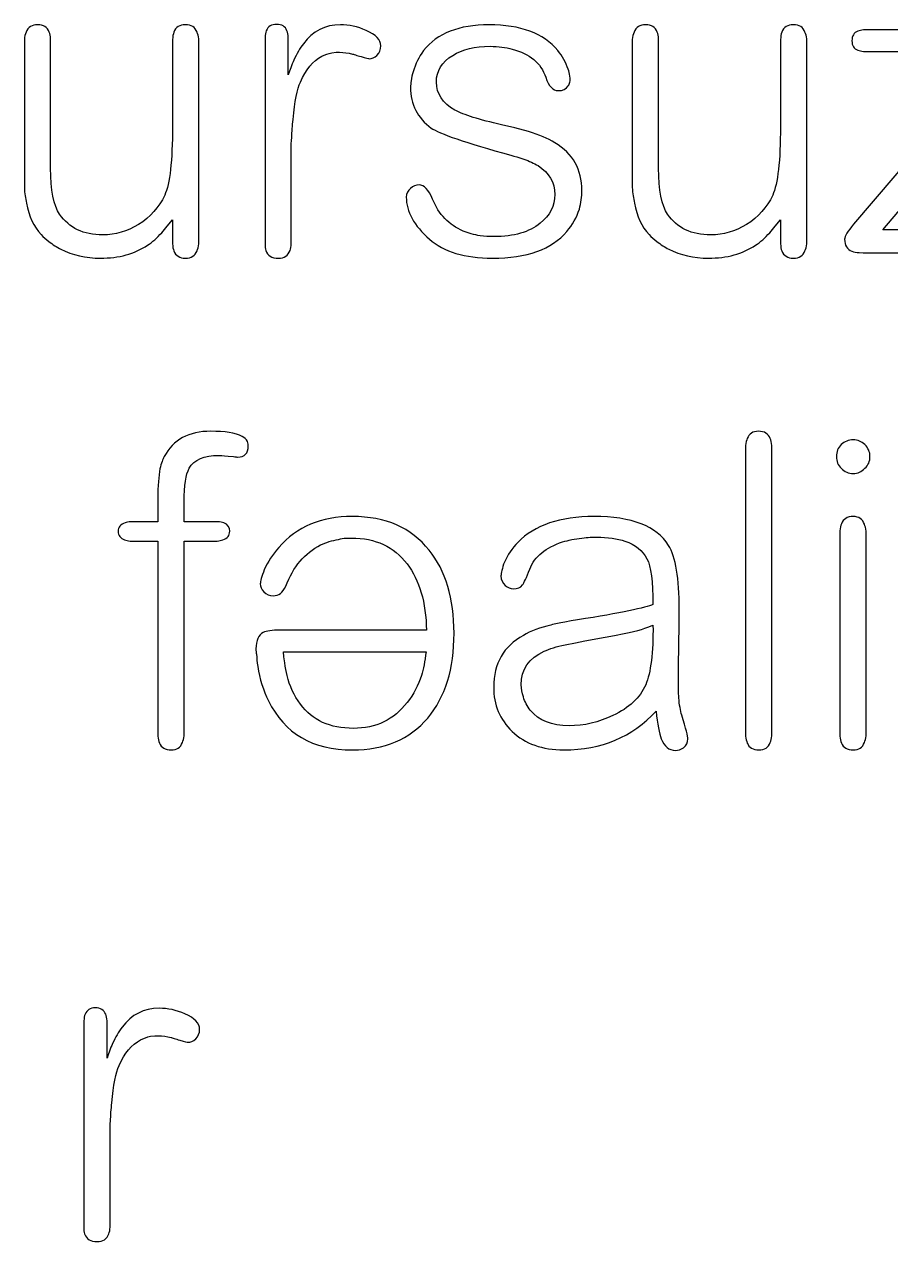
# Model space of a CAD drawing. Header units: centimetres. Extents: x -18.6 to 18.8, y -13 to 11.8.
# Drawn here: x -8.791 to -7.888, y 5.168 to 6.437 of the extents above; entities that cross this region are included whole.
import ezdxf

# ---------------------------------------------------------------- set-up
doc = ezdxf.new("R2010")
doc.units = ezdxf.units.CM
doc.header["$MEASUREMENT"] = 0
doc.layers.add('Layer 1', color=7, linetype='Continuous')

msp = doc.modelspace()

# ---------------------------------------------------------------- linework, layer by layer
at = {"layer": 'Layer 1', "color": 250}
for points, knots in [([(-8.79067, 6.42123), (-8.79037, 6.42423), (-8.78977, 6.42677), (-8.78888, 6.42887), (-8.78678, 6.43395), (-8.78274, 6.4365), (-8.77676, 6.4365), (-8.77077, 6.4365), (-8.76673, 6.43395), (-8.76464, 6.42887), (-8.76404, 6.42707), (-8.76359, 6.42468), (-8.76329, 6.42168), (-8.76329, 6.42168), (-8.76329, 6.28703), (-8.76329, 6.28703), (-8.76329, 6.26398), (-8.76015, 6.24797), (-8.75386, 6.239), (-8.74399, 6.22463), (-8.72903, 6.21745), (-8.70898, 6.21745), (-8.69581, 6.21745), (-8.68339, 6.22104), (-8.67172, 6.22822), (-8.65945, 6.236), (-8.65033, 6.24618), (-8.64434, 6.25875), (-8.63896, 6.27072), (-8.63626, 6.29466), (-8.63626, 6.33056), (-8.63626, 6.33056), (-8.63626, 6.42123), (-8.63626, 6.42123), (-8.63596, 6.42423), (-8.63552, 6.42677), (-8.63492, 6.42887), (-8.63282, 6.43395), (-8.62878, 6.4365), (-8.6228, 6.4365), (-8.61651, 6.4365), (-8.61247, 6.43395), (-8.61068, 6.42887), (-8.60978, 6.42707), (-8.60918, 6.42468), (-8.60888, 6.42168), (-8.60888, 6.42168), (-8.60888, 6.20803), (-8.60888, 6.20803), (-8.60918, 6.20503), (-8.60978, 6.20264), (-8.61068, 6.20084), (-8.61247, 6.19576), (-8.61651, 6.19321), (-8.6228, 6.19321), (-8.62878, 6.19321), (-8.63282, 6.19576), (-8.63492, 6.20084), (-8.63552, 6.20264), (-8.63596, 6.20503), (-8.63626, 6.20803), (-8.63626, 6.20803), (-8.63626, 6.23316), (-8.63626, 6.23316), (-8.63626, 6.23316), (-8.64165, 6.22643), (-8.64165, 6.22643), (-8.64165, 6.22643), (-8.64748, 6.2197), (-8.64748, 6.2197), (-8.65227, 6.21431), (-8.65721, 6.20997), (-8.6623, 6.20668), (-8.67576, 6.1977), (-8.69207, 6.19321), (-8.71122, 6.19321), (-8.72678, 6.19321), (-8.74055, 6.19636), (-8.75252, 6.20264), (-8.75701, 6.20473), (-8.7612, 6.20743), (-8.76509, 6.21072), (-8.76808, 6.21281), (-8.77077, 6.21521), (-8.77317, 6.2179), (-8.78095, 6.22598), (-8.78603, 6.2369), (-8.78843, 6.25067), (-8.78962, 6.25546), (-8.79037, 6.26084), (-8.79067, 6.26683), (-8.79067, 6.26683), (-8.79067, 6.42123), (-8.79067, 6.42123)], [0, 0, 0, 0, 0.0322581, 0.0322581, 0.0322581, 0.0645161, 0.0645161, 0.0645161, 0.0967742, 0.0967742, 0.0967742, 0.1290323, 0.1290323, 0.1290323, 0.1612903, 0.1612903, 0.1612903, 0.1935484, 0.1935484, 0.1935484, 0.2258065, 0.2258065, 0.2258065, 0.2580645, 0.2580645, 0.2580645, 0.2903226, 0.2903226, 0.2903226, 0.3225806, 0.3225806, 0.3225806, 0.3548387, 0.3548387, 0.3548387, 0.3870968, 0.3870968, 0.3870968, 0.4193548, 0.4193548, 0.4193548, 0.4516129, 0.4516129, 0.4516129, 0.483871, 0.483871, 0.483871, 0.516129, 0.516129, 0.516129, 0.5483871, 0.5483871, 0.5483871, 0.5806452, 0.5806452, 0.5806452, 0.6129032, 0.6129032, 0.6129032, 0.6451613, 0.6451613, 0.6451613, 0.6774194, 0.6774194, 0.6774194, 0.7096774, 0.7096774, 0.7096774, 0.7419355, 0.7419355, 0.7419355, 0.7741935, 0.7741935, 0.7741935, 0.8064516, 0.8064516, 0.8064516, 0.8387097, 0.8387097, 0.8387097, 0.8709677, 0.8709677, 0.8709677, 0.9032258, 0.9032258, 0.9032258, 0.9354839, 0.9354839, 0.9354839, 0.9677419, 0.9677419, 0.9677419, 1, 1, 1, 1]), ([(-8.51238, 6.20847), (-8.51238, 6.20548), (-8.51283, 6.20309), (-8.51373, 6.20129), (-8.51552, 6.19591), (-8.51956, 6.19321), (-8.52584, 6.19321), (-8.53273, 6.19321), (-8.53707, 6.19591), (-8.53886, 6.20129), (-8.53946, 6.20309), (-8.53976, 6.20548), (-8.53976, 6.20847), (-8.53976, 6.20847), (-8.53976, 6.42348), (-8.53976, 6.42348), (-8.53946, 6.42617), (-8.53901, 6.42842), (-8.53841, 6.43021), (-8.53662, 6.4347), (-8.53303, 6.43694), (-8.52764, 6.43694), (-8.52225, 6.43694), (-8.51866, 6.4347), (-8.51687, 6.43021), (-8.51627, 6.42842), (-8.51582, 6.42617), (-8.51552, 6.42348), (-8.51552, 6.42348), (-8.51552, 6.38443), (-8.51552, 6.38443), (-8.51552, 6.38443), (-8.51417, 6.38802), (-8.51417, 6.38802), (-8.51417, 6.38802), (-8.51283, 6.39161), (-8.51283, 6.39161), (-8.51193, 6.3946), (-8.51088, 6.3973), (-8.50969, 6.39969), (-8.50669, 6.40627), (-8.5034, 6.41196), (-8.49981, 6.41675), (-8.48994, 6.42991), (-8.47707, 6.4365), (-8.46121, 6.4365), (-8.45223, 6.4365), (-8.44325, 6.43455), (-8.43428, 6.43066), (-8.4241, 6.42617), (-8.41902, 6.42079), (-8.41902, 6.4145), (-8.41902, 6.41061), (-8.42036, 6.40732), (-8.42306, 6.40463), (-8.42575, 6.40223), (-8.42844, 6.40104), (-8.43113, 6.40104), (-8.43173, 6.40104), (-8.43458, 6.40178), (-8.43966, 6.40328), (-8.44176, 6.40388), (-8.4437, 6.40448), (-8.4455, 6.40508), (-8.44729, 6.40567), (-8.44834, 6.40597), (-8.44864, 6.40597), (-8.45313, 6.40717), (-8.45762, 6.40777), (-8.46211, 6.40777), (-8.46211, 6.40777), (-8.4657, 6.40777), (-8.4657, 6.40777), (-8.4657, 6.40777), (-8.47019, 6.40732), (-8.47019, 6.40732), (-8.47378, 6.40642), (-8.47722, 6.40523), (-8.48051, 6.40373), (-8.48979, 6.39864), (-8.49727, 6.38966), (-8.50295, 6.3768), (-8.50624, 6.36962), (-8.50879, 6.3566), (-8.51058, 6.33775), (-8.51118, 6.33146), (-8.51163, 6.32503), (-8.51193, 6.31845), (-8.51223, 6.31605), (-8.51238, 6.31381), (-8.51238, 6.31171), (-8.51238, 6.31171), (-8.51238, 6.20847), (-8.51238, 6.20847)], [0, 0, 0, 0, 0.0322581, 0.0322581, 0.0322581, 0.0645161, 0.0645161, 0.0645161, 0.0967742, 0.0967742, 0.0967742, 0.1290323, 0.1290323, 0.1290323, 0.1612903, 0.1612903, 0.1612903, 0.1935484, 0.1935484, 0.1935484, 0.2258065, 0.2258065, 0.2258065, 0.2580645, 0.2580645, 0.2580645, 0.2903226, 0.2903226, 0.2903226, 0.3225806, 0.3225806, 0.3225806, 0.3548387, 0.3548387, 0.3548387, 0.3870968, 0.3870968, 0.3870968, 0.4193548, 0.4193548, 0.4193548, 0.4516129, 0.4516129, 0.4516129, 0.483871, 0.483871, 0.483871, 0.516129, 0.516129, 0.516129, 0.5483871, 0.5483871, 0.5483871, 0.5806452, 0.5806452, 0.5806452, 0.6129032, 0.6129032, 0.6129032, 0.6451613, 0.6451613, 0.6451613, 0.6774194, 0.6774194, 0.6774194, 0.7096774, 0.7096774, 0.7096774, 0.7419355, 0.7419355, 0.7419355, 0.7741935, 0.7741935, 0.7741935, 0.8064516, 0.8064516, 0.8064516, 0.8387097, 0.8387097, 0.8387097, 0.8709677, 0.8709677, 0.8709677, 0.9032258, 0.9032258, 0.9032258, 0.9354839, 0.9354839, 0.9354839, 0.9677419, 0.9677419, 0.9677419, 1, 1, 1, 1]), ([(-8.2094, 6.26368), (-8.2094, 6.2574), (-8.2103, 6.25097), (-8.21209, 6.24438), (-8.21478, 6.23571), (-8.21912, 6.22793), (-8.22511, 6.22104), (-8.24097, 6.20249), (-8.26685, 6.19321), (-8.30276, 6.19321), (-8.33149, 6.19321), (-8.35333, 6.1998), (-8.36829, 6.21296), (-8.38445, 6.22703), (-8.39253, 6.24169), (-8.39253, 6.25695), (-8.39253, 6.26054), (-8.39104, 6.26354), (-8.38804, 6.26593), (-8.38535, 6.26832), (-8.38236, 6.26952), (-8.37907, 6.26952), (-8.37398, 6.26952), (-8.36934, 6.26458), (-8.36515, 6.25471), (-8.35857, 6.23885), (-8.34795, 6.22778), (-8.33328, 6.22149), (-8.3279, 6.2191), (-8.32191, 6.21745), (-8.31533, 6.21655), (-8.31084, 6.21596), (-8.30605, 6.21566), (-8.30097, 6.21566), (-8.28032, 6.21566), (-8.26431, 6.22029), (-8.25294, 6.22957), (-8.24276, 6.23765), (-8.23768, 6.24768), (-8.23768, 6.25964), (-8.23768, 6.27221), (-8.24351, 6.28224), (-8.25518, 6.28972), (-8.25937, 6.29211), (-8.26431, 6.29436), (-8.26999, 6.29645), (-8.26999, 6.29645), (-8.27718, 6.2987), (-8.27718, 6.2987), (-8.27718, 6.2987), (-8.28032, 6.29959), (-8.28032, 6.29959), (-8.28032, 6.29959), (-8.28346, 6.30049), (-8.28346, 6.30049), (-8.33074, 6.31366), (-8.35842, 6.32308), (-8.3665, 6.32877), (-8.38086, 6.33924), (-8.38804, 6.35346), (-8.38804, 6.37141), (-8.38804, 6.37351), (-8.38789, 6.37575), (-8.38759, 6.37814), (-8.387, 6.38144), (-8.38625, 6.38458), (-8.38535, 6.38757), (-8.38296, 6.39565), (-8.37937, 6.40298), (-8.37458, 6.40956), (-8.36021, 6.42752), (-8.33747, 6.4365), (-8.30635, 6.4365), (-8.27343, 6.4365), (-8.2495, 6.42752), (-8.23453, 6.40956), (-8.22975, 6.40358), (-8.22616, 6.39715), (-8.22376, 6.39026), (-8.22286, 6.38787), (-8.22226, 6.38548), (-8.22197, 6.38308), (-8.22197, 6.38308), (-8.22152, 6.38084), (-8.22152, 6.38084), (-8.22152, 6.38084), (-8.22152, 6.37814), (-8.22152, 6.37814), (-8.22152, 6.37814), (-8.22197, 6.3768), (-8.22197, 6.3768), (-8.22226, 6.3753), (-8.22286, 6.37395), (-8.22376, 6.37276), (-8.22586, 6.36947), (-8.2293, 6.36782), (-8.23408, 6.36782), (-8.23977, 6.36782), (-8.24411, 6.37246), (-8.2471, 6.38173), (-8.25219, 6.3967), (-8.26386, 6.40642), (-8.28211, 6.41091), (-8.2887, 6.41301), (-8.29633, 6.41405), (-8.305, 6.41405), (-8.32086, 6.41405), (-8.33388, 6.41091), (-8.34406, 6.40463), (-8.35543, 6.39774), (-8.36111, 6.38847), (-8.36111, 6.3768), (-8.36111, 6.36453), (-8.35468, 6.3548), (-8.34181, 6.34762), (-8.33253, 6.34253), (-8.31638, 6.33745), (-8.29333, 6.33236), (-8.29333, 6.33236), (-8.27942, 6.32922), (-8.27942, 6.32922), (-8.27942, 6.32922), (-8.26506, 6.32518), (-8.26506, 6.32518), (-8.25398, 6.32189), (-8.24486, 6.318), (-8.23768, 6.31351), (-8.21882, 6.30214), (-8.2094, 6.28553), (-8.2094, 6.26368)], [0, 0, 0, 0, 0.0232558, 0.0232558, 0.0232558, 0.0465116, 0.0465116, 0.0465116, 0.0697674, 0.0697674, 0.0697674, 0.0930233, 0.0930233, 0.0930233, 0.1162791, 0.1162791, 0.1162791, 0.1395349, 0.1395349, 0.1395349, 0.1627907, 0.1627907, 0.1627907, 0.1860465, 0.1860465, 0.1860465, 0.2093023, 0.2093023, 0.2093023, 0.2325581, 0.2325581, 0.2325581, 0.255814, 0.255814, 0.255814, 0.2790698, 0.2790698, 0.2790698, 0.3023256, 0.3023256, 0.3023256, 0.3255814, 0.3255814, 0.3255814, 0.3488372, 0.3488372, 0.3488372, 0.372093, 0.372093, 0.372093, 0.3953488, 0.3953488, 0.3953488, 0.4186047, 0.4186047, 0.4186047, 0.4418605, 0.4418605, 0.4418605, 0.4651163, 0.4651163, 0.4651163, 0.4883721, 0.4883721, 0.4883721, 0.5116279, 0.5116279, 0.5116279, 0.5348837, 0.5348837, 0.5348837, 0.5581395, 0.5581395, 0.5581395, 0.5813953, 0.5813953, 0.5813953, 0.6046512, 0.6046512, 0.6046512, 0.627907, 0.627907, 0.627907, 0.6511628, 0.6511628, 0.6511628, 0.6744186, 0.6744186, 0.6744186, 0.6976744, 0.6976744, 0.6976744, 0.7209302, 0.7209302, 0.7209302, 0.744186, 0.744186, 0.744186, 0.7674419, 0.7674419, 0.7674419, 0.7906977, 0.7906977, 0.7906977, 0.8139535, 0.8139535, 0.8139535, 0.8372093, 0.8372093, 0.8372093, 0.8604651, 0.8604651, 0.8604651, 0.8837209, 0.8837209, 0.8837209, 0.9069767, 0.9069767, 0.9069767, 0.9302326, 0.9302326, 0.9302326, 0.9534884, 0.9534884, 0.9534884, 0.9767442, 0.9767442, 0.9767442, 1, 1, 1, 1]), ([(-8.15688, 6.42123), (-8.15658, 6.42423), (-8.15598, 6.42677), (-8.15509, 6.42887), (-8.15299, 6.43395), (-8.14895, 6.4365), (-8.14297, 6.4365), (-8.13698, 6.4365), (-8.13294, 6.43395), (-8.13085, 6.42887), (-8.13025, 6.42707), (-8.1298, 6.42468), (-8.1295, 6.42168), (-8.1295, 6.42168), (-8.1295, 6.28703), (-8.1295, 6.28703), (-8.1295, 6.26398), (-8.12636, 6.24797), (-8.12007, 6.239), (-8.1102, 6.22463), (-8.09524, 6.21745), (-8.07519, 6.21745), (-8.06202, 6.21745), (-8.0496, 6.22104), (-8.03793, 6.22822), (-8.02566, 6.236), (-8.01654, 6.24618), (-8.01055, 6.25875), (-8.00517, 6.27072), (-8.00247, 6.29466), (-8.00247, 6.33056), (-8.00247, 6.33056), (-8.00247, 6.42123), (-8.00247, 6.42123), (-8.00217, 6.42423), (-8.00173, 6.42677), (-8.00113, 6.42887), (-7.99903, 6.43395), (-7.99499, 6.4365), (-7.98901, 6.4365), (-7.98272, 6.4365), (-7.97868, 6.43395), (-7.97689, 6.42887), (-7.97599, 6.42707), (-7.97539, 6.42468), (-7.97509, 6.42168), (-7.97509, 6.42168), (-7.97509, 6.20803), (-7.97509, 6.20803), (-7.97539, 6.20503), (-7.97599, 6.20264), (-7.97689, 6.20084), (-7.97868, 6.19576), (-7.98272, 6.19321), (-7.98901, 6.19321), (-7.99499, 6.19321), (-7.99903, 6.19576), (-8.00113, 6.20084), (-8.00173, 6.20264), (-8.00217, 6.20503), (-8.00247, 6.20803), (-8.00247, 6.20803), (-8.00247, 6.23316), (-8.00247, 6.23316), (-8.00247, 6.23316), (-8.00786, 6.22643), (-8.00786, 6.22643), (-8.00786, 6.22643), (-8.01369, 6.2197), (-8.01369, 6.2197), (-8.01848, 6.21431), (-8.02342, 6.20997), (-8.02851, 6.20668), (-8.04197, 6.1977), (-8.05828, 6.19321), (-8.07743, 6.19321), (-8.09299, 6.19321), (-8.10676, 6.19636), (-8.11873, 6.20264), (-8.12322, 6.20473), (-8.12741, 6.20743), (-8.1313, 6.21072), (-8.13429, 6.21281), (-8.13698, 6.21521), (-8.13938, 6.2179), (-8.14716, 6.22598), (-8.15224, 6.2369), (-8.15464, 6.25067), (-8.15583, 6.25546), (-8.15658, 6.26084), (-8.15688, 6.26683), (-8.15688, 6.26683), (-8.15688, 6.42123), (-8.15688, 6.42123)], [0, 0, 0, 0, 0.0322581, 0.0322581, 0.0322581, 0.0645161, 0.0645161, 0.0645161, 0.0967742, 0.0967742, 0.0967742, 0.1290323, 0.1290323, 0.1290323, 0.1612903, 0.1612903, 0.1612903, 0.1935484, 0.1935484, 0.1935484, 0.2258065, 0.2258065, 0.2258065, 0.2580645, 0.2580645, 0.2580645, 0.2903226, 0.2903226, 0.2903226, 0.3225806, 0.3225806, 0.3225806, 0.3548387, 0.3548387, 0.3548387, 0.3870968, 0.3870968, 0.3870968, 0.4193548, 0.4193548, 0.4193548, 0.4516129, 0.4516129, 0.4516129, 0.483871, 0.483871, 0.483871, 0.516129, 0.516129, 0.516129, 0.5483871, 0.5483871, 0.5483871, 0.5806452, 0.5806452, 0.5806452, 0.6129032, 0.6129032, 0.6129032, 0.6451613, 0.6451613, 0.6451613, 0.6774194, 0.6774194, 0.6774194, 0.7096774, 0.7096774, 0.7096774, 0.7419355, 0.7419355, 0.7419355, 0.7741935, 0.7741935, 0.7741935, 0.8064516, 0.8064516, 0.8064516, 0.8387097, 0.8387097, 0.8387097, 0.8709677, 0.8709677, 0.8709677, 0.9032258, 0.9032258, 0.9032258, 0.9354839, 0.9354839, 0.9354839, 0.9677419, 0.9677419, 0.9677419, 1, 1, 1, 1]), ([(-7.91584, 6.40867), (-7.91824, 6.40897), (-7.92018, 6.40941), (-7.92168, 6.41001), (-7.92587, 6.41151), (-7.92796, 6.4148), (-7.92796, 6.41989), (-7.92796, 6.42498), (-7.92587, 6.42827), (-7.92168, 6.42976), (-7.92018, 6.43036), (-7.91824, 6.43081), (-7.91584, 6.43111), (-7.91584, 6.43111), (-7.75964, 6.43111), (-7.75964, 6.43111), (-7.74857, 6.43111), (-7.74154, 6.42961), (-7.73854, 6.42662), (-7.73705, 6.42542), (-7.73585, 6.42393), (-7.73495, 6.42213), (-7.73435, 6.42034), (-7.73406, 6.41869), (-7.73406, 6.41719), (-7.73406, 6.4142), (-7.7375, 6.40882), (-7.74438, 6.40104), (-7.74438, 6.40104), (-7.89565, 6.22284), (-7.89565, 6.22284), (-7.89565, 6.22284), (-7.74124, 6.22284), (-7.74124, 6.22284), (-7.74124, 6.22284), (-7.7345, 6.22239), (-7.7345, 6.22239), (-7.73181, 6.22239), (-7.72957, 6.22194), (-7.72777, 6.22104), (-7.72358, 6.21925), (-7.72149, 6.21581), (-7.72149, 6.21072), (-7.72149, 6.20533), (-7.72358, 6.20174), (-7.72777, 6.19995), (-7.72957, 6.19935), (-7.73181, 6.1989), (-7.7345, 6.1986), (-7.7345, 6.1986), (-7.91629, 6.1986), (-7.91629, 6.1986), (-7.91629, 6.1986), (-7.92033, 6.19905), (-7.92033, 6.19905), (-7.92332, 6.19905), (-7.92587, 6.1995), (-7.92796, 6.2004), (-7.93305, 6.20249), (-7.93559, 6.20668), (-7.93559, 6.21296), (-7.93559, 6.21596), (-7.93245, 6.22119), (-7.92617, 6.22867), (-7.92617, 6.22867), (-7.77221, 6.40867), (-7.77221, 6.40867), (-7.77221, 6.40867), (-7.91584, 6.40867), (-7.91584, 6.40867)], [0, 0, 0, 0, 0.0434783, 0.0434783, 0.0434783, 0.0869565, 0.0869565, 0.0869565, 0.1304348, 0.1304348, 0.1304348, 0.173913, 0.173913, 0.173913, 0.2173913, 0.2173913, 0.2173913, 0.2608696, 0.2608696, 0.2608696, 0.3043478, 0.3043478, 0.3043478, 0.3478261, 0.3478261, 0.3478261, 0.3913043, 0.3913043, 0.3913043, 0.4347826, 0.4347826, 0.4347826, 0.4782609, 0.4782609, 0.4782609, 0.5217391, 0.5217391, 0.5217391, 0.5652174, 0.5652174, 0.5652174, 0.6086957, 0.6086957, 0.6086957, 0.6521739, 0.6521739, 0.6521739, 0.6956522, 0.6956522, 0.6956522, 0.7391304, 0.7391304, 0.7391304, 0.7826087, 0.7826087, 0.7826087, 0.826087, 0.826087, 0.826087, 0.8695652, 0.8695652, 0.8695652, 0.9130435, 0.9130435, 0.9130435, 0.9565217, 0.9565217, 0.9565217, 1, 1, 1, 1]), ([(-8.65152, 5.9432), (-8.65152, 5.95576), (-8.65077, 5.96594), (-8.64928, 5.97372), (-8.64868, 5.97641), (-8.64793, 5.97896), (-8.64703, 5.98135), (-8.64644, 5.98315), (-8.64569, 5.98479), (-8.64479, 5.98629), (-8.63551, 6.00394), (-8.61935, 6.01277), (-8.59631, 6.01277), (-8.58165, 6.01277), (-8.57073, 6.01097), (-8.56355, 6.00738), (-8.56115, 6.00619), (-8.55936, 6.00439), (-8.55816, 6.002), (-8.55816, 6.002), (-8.55726, 5.9993), (-8.55726, 5.9993), (-8.55726, 5.9993), (-8.55726, 5.99751), (-8.55726, 5.99751), (-8.55726, 5.98973), (-8.561, 5.98584), (-8.56848, 5.98584), (-8.56908, 5.98584), (-8.57043, 5.98599), (-8.57252, 5.98629), (-8.57252, 5.98629), (-8.57836, 5.98674), (-8.57836, 5.98674), (-8.58375, 5.98733), (-8.58689, 5.98763), (-8.58778, 5.98763), (-8.60335, 5.98763), (-8.61367, 5.98315), (-8.61876, 5.97417), (-8.62235, 5.96788), (-8.62414, 5.95621), (-8.62414, 5.93916), (-8.62414, 5.93916), (-8.62414, 5.91851), (-8.62414, 5.91851), (-8.62414, 5.91851), (-8.58868, 5.91851), (-8.58868, 5.91851), (-8.58659, 5.91821), (-8.58464, 5.91776), (-8.58285, 5.91716), (-8.57866, 5.91567), (-8.57656, 5.91282), (-8.57656, 5.90863), (-8.57656, 5.90415), (-8.57896, 5.90115), (-8.58375, 5.89966), (-8.58554, 5.89906), (-8.58749, 5.89861), (-8.58958, 5.89831), (-8.58958, 5.89831), (-8.62414, 5.89831), (-8.62414, 5.89831), (-8.62414, 5.89831), (-8.62414, 5.69543), (-8.62414, 5.69543), (-8.62444, 5.69243), (-8.62504, 5.69004), (-8.62594, 5.68824), (-8.62773, 5.68316), (-8.63162, 5.68061), (-8.63761, 5.68061), (-8.64389, 5.68061), (-8.64793, 5.68301), (-8.64973, 5.6878), (-8.65063, 5.68989), (-8.65122, 5.69228), (-8.65152, 5.69498), (-8.65152, 5.69498), (-8.65152, 5.89831), (-8.65152, 5.89831), (-8.65152, 5.89831), (-8.68025, 5.89831), (-8.68025, 5.89831), (-8.68264, 5.89861), (-8.68459, 5.89906), (-8.68609, 5.89966), (-8.69057, 5.90115), (-8.69282, 5.90415), (-8.69282, 5.90863), (-8.69282, 5.91282), (-8.69042, 5.91567), (-8.68564, 5.91716), (-8.68414, 5.91776), (-8.68219, 5.91821), (-8.6798, 5.91851), (-8.6798, 5.91851), (-8.65152, 5.91851), (-8.65152, 5.91851), (-8.65152, 5.91851), (-8.65152, 5.9432), (-8.65152, 5.9432)], [0, 0, 0, 0, 0.0294118, 0.0294118, 0.0294118, 0.0588235, 0.0588235, 0.0588235, 0.0882353, 0.0882353, 0.0882353, 0.1176471, 0.1176471, 0.1176471, 0.1470588, 0.1470588, 0.1470588, 0.1764706, 0.1764706, 0.1764706, 0.2058824, 0.2058824, 0.2058824, 0.2352941, 0.2352941, 0.2352941, 0.2647059, 0.2647059, 0.2647059, 0.2941176, 0.2941176, 0.2941176, 0.3235294, 0.3235294, 0.3235294, 0.3529412, 0.3529412, 0.3529412, 0.3823529, 0.3823529, 0.3823529, 0.4117647, 0.4117647, 0.4117647, 0.4411765, 0.4411765, 0.4411765, 0.4705882, 0.4705882, 0.4705882, 0.5, 0.5, 0.5, 0.5294118, 0.5294118, 0.5294118, 0.5588235, 0.5588235, 0.5588235, 0.5882353, 0.5882353, 0.5882353, 0.6176471, 0.6176471, 0.6176471, 0.6470588, 0.6470588, 0.6470588, 0.6764706, 0.6764706, 0.6764706, 0.7058824, 0.7058824, 0.7058824, 0.7352941, 0.7352941, 0.7352941, 0.7647059, 0.7647059, 0.7647059, 0.7941176, 0.7941176, 0.7941176, 0.8235294, 0.8235294, 0.8235294, 0.8529412, 0.8529412, 0.8529412, 0.8823529, 0.8823529, 0.8823529, 0.9117647, 0.9117647, 0.9117647, 0.9411765, 0.9411765, 0.9411765, 0.9705882, 0.9705882, 0.9705882, 1, 1, 1, 1]), ([(-8.01145, 5.69543), (-8.01175, 5.69243), (-8.01235, 5.69004), (-8.01325, 5.68824), (-8.01504, 5.68316), (-8.01893, 5.68061), (-8.02492, 5.68061), (-8.0312, 5.68061), (-8.03524, 5.68301), (-8.03703, 5.6878), (-8.03793, 5.68989), (-8.03853, 5.69228), (-8.03883, 5.69498), (-8.03883, 5.69498), (-8.03883, 5.99796), (-8.03883, 5.99796), (-8.03853, 6.00095), (-8.03793, 6.00334), (-8.03703, 6.00514), (-8.03524, 6.01023), (-8.03135, 6.01277), (-8.02536, 6.01277), (-8.01908, 6.01277), (-8.01504, 6.01023), (-8.01325, 6.00514), (-8.01235, 6.00334), (-8.01175, 6.00095), (-8.01145, 5.99796), (-8.01145, 5.99796), (-8.01145, 5.69543), (-8.01145, 5.69543)], [0, 0, 0, 0, 0.1, 0.1, 0.1, 0.2, 0.2, 0.2, 0.3, 0.3, 0.3, 0.4, 0.4, 0.4, 0.5, 0.5, 0.5, 0.6, 0.6, 0.6, 0.7, 0.7, 0.7, 0.8, 0.8, 0.8, 0.9, 0.9, 0.9, 1, 1, 1, 1]), ([(-7.90911, 5.98629), (-7.90911, 5.9815), (-7.91091, 5.97746), (-7.9145, 5.97417), (-7.91779, 5.97058), (-7.92183, 5.96878), (-7.92662, 5.96878), (-7.9314, 5.96878), (-7.93559, 5.97058), (-7.93918, 5.97417), (-7.94248, 5.97746), (-7.94412, 5.9815), (-7.94412, 5.98629), (-7.94412, 5.99137), (-7.94248, 5.99556), (-7.93918, 5.99886), (-7.93559, 6.00215), (-7.9314, 6.00379), (-7.92662, 6.00379), (-7.92183, 6.00379), (-7.91779, 6.00215), (-7.9145, 5.99886), (-7.91091, 5.99526), (-7.90911, 5.99108), (-7.90911, 5.98629)], [0, 0, 0, 0, 0.125, 0.125, 0.125, 0.25, 0.25, 0.25, 0.375, 0.375, 0.375, 0.5, 0.5, 0.5, 0.625, 0.625, 0.625, 0.75, 0.75, 0.75, 0.875, 0.875, 0.875, 1, 1, 1, 1]), ([(-8.37143, 5.8054), (-8.37203, 5.83442), (-8.37877, 5.85746), (-8.39163, 5.87452), (-8.4054, 5.89248), (-8.4247, 5.90145), (-8.44954, 5.90145), (-8.44954, 5.90145), (-8.45537, 5.90145), (-8.45537, 5.90145), (-8.45806, 5.90115), (-8.46061, 5.9007), (-8.463, 5.90011), (-8.46988, 5.89891), (-8.47617, 5.89696), (-8.48185, 5.89427), (-8.49831, 5.88589), (-8.51043, 5.87153), (-8.51821, 5.85118), (-8.5212, 5.8446), (-8.52554, 5.84131), (-8.53123, 5.84131), (-8.53512, 5.84131), (-8.53841, 5.84265), (-8.5411, 5.84535), (-8.5435, 5.84804), (-8.54469, 5.85088), (-8.54469, 5.85387), (-8.54469, 5.85507), (-8.54439, 5.85687), (-8.5438, 5.85926), (-8.5429, 5.86195), (-8.54185, 5.86495), (-8.54065, 5.86824), (-8.53676, 5.87662), (-8.53168, 5.8844), (-8.52539, 5.89158), (-8.50684, 5.91312), (-8.48125, 5.9239), (-8.44864, 5.9239), (-8.41393, 5.9239), (-8.38729, 5.91223), (-8.36874, 5.88888), (-8.35138, 5.86734), (-8.34271, 5.83846), (-8.34271, 5.80225), (-8.34271, 5.76515), (-8.35183, 5.73567), (-8.37009, 5.71383), (-8.38894, 5.69169), (-8.41512, 5.68061), (-8.44864, 5.68061), (-8.49023, 5.68061), (-8.51941, 5.69767), (-8.53617, 5.73178), (-8.54155, 5.74256), (-8.54529, 5.75453), (-8.54739, 5.76769), (-8.54799, 5.77218), (-8.54843, 5.77637), (-8.54873, 5.78026), (-8.54903, 5.78176), (-8.54918, 5.7831), (-8.54918, 5.7843), (-8.54918, 5.7843), (-8.54918, 5.7861), (-8.54918, 5.7861), (-8.54918, 5.79477), (-8.54664, 5.80046), (-8.54155, 5.80315), (-8.53856, 5.80465), (-8.53257, 5.8054), (-8.5236, 5.8054), (-8.5236, 5.8054), (-8.37143, 5.8054), (-8.37143, 5.8054)], [0, 0, 0, 0, 0.04, 0.04, 0.04, 0.08, 0.08, 0.08, 0.12, 0.12, 0.12, 0.16, 0.16, 0.16, 0.2, 0.2, 0.2, 0.24, 0.24, 0.24, 0.28, 0.28, 0.28, 0.32, 0.32, 0.32, 0.36, 0.36, 0.36, 0.4, 0.4, 0.4, 0.44, 0.44, 0.44, 0.48, 0.48, 0.48, 0.52, 0.52, 0.52, 0.56, 0.56, 0.56, 0.6, 0.6, 0.6, 0.64, 0.64, 0.64, 0.68, 0.68, 0.68, 0.72, 0.72, 0.72, 0.76, 0.76, 0.76, 0.8, 0.8, 0.8, 0.84, 0.84, 0.84, 0.88, 0.88, 0.88, 0.92, 0.92, 0.92, 0.96, 0.96, 0.96, 1, 1, 1, 1]), ([(-8.13533, 5.83233), (-8.13533, 5.85597), (-8.13743, 5.87183), (-8.14162, 5.87991), (-8.14611, 5.88829), (-8.15374, 5.89442), (-8.16451, 5.89831), (-8.17259, 5.901), (-8.18246, 5.90235), (-8.19413, 5.90235), (-8.19413, 5.90235), (-8.20087, 5.90235), (-8.20087, 5.90235), (-8.20356, 5.90205), (-8.2064, 5.90175), (-8.2094, 5.90145), (-8.21688, 5.90056), (-8.22361, 5.89921), (-8.22959, 5.89741), (-8.24725, 5.89173), (-8.25862, 5.8823), (-8.26371, 5.86913), (-8.2673, 5.86016), (-8.26984, 5.85462), (-8.27134, 5.85253), (-8.27343, 5.84983), (-8.27658, 5.84849), (-8.28076, 5.84849), (-8.28406, 5.84849), (-8.2869, 5.84968), (-8.28929, 5.85208), (-8.29229, 5.85447), (-8.29378, 5.85776), (-8.29378, 5.86195), (-8.29378, 5.86345), (-8.29348, 5.86539), (-8.29288, 5.86779), (-8.29229, 5.87048), (-8.29139, 5.87332), (-8.29019, 5.87632), (-8.2869, 5.8838), (-8.28226, 5.89068), (-8.27628, 5.89696), (-8.25862, 5.91492), (-8.23214, 5.9239), (-8.19683, 5.9239), (-8.15733, 5.9239), (-8.13144, 5.91387), (-8.11918, 5.89382), (-8.11169, 5.88185), (-8.10795, 5.85956), (-8.10795, 5.82694), (-8.10795, 5.82305), (-8.1081, 5.81063), (-8.1084, 5.78969), (-8.1087, 5.76874), (-8.10885, 5.75647), (-8.10885, 5.75288), (-8.10885, 5.746), (-8.1087, 5.74001), (-8.1084, 5.73493), (-8.1078, 5.72744), (-8.10676, 5.72146), (-8.10526, 5.71697), (-8.10107, 5.70261), (-8.09898, 5.69438), (-8.09898, 5.69228), (-8.09898, 5.68839), (-8.10047, 5.68525), (-8.10347, 5.68286), (-8.10616, 5.68106), (-8.109, 5.68016), (-8.11199, 5.68016), (-8.11858, 5.68016), (-8.12351, 5.6842), (-8.12681, 5.69228), (-8.1286, 5.69767), (-8.1304, 5.70725), (-8.13219, 5.72101), (-8.15673, 5.69408), (-8.18875, 5.68061), (-8.22825, 5.68061), (-8.25069, 5.68061), (-8.26865, 5.68705), (-8.28211, 5.69991), (-8.29498, 5.71218), (-8.30141, 5.72759), (-8.30141, 5.74615), (-8.30141, 5.77068), (-8.29109, 5.78864), (-8.27044, 5.80001), (-8.26266, 5.8045), (-8.25309, 5.80809), (-8.24171, 5.81078), (-8.23752, 5.81198), (-8.23274, 5.81303), (-8.22735, 5.81393), (-8.22735, 5.81393), (-8.22062, 5.81527), (-8.22062, 5.81527), (-8.22062, 5.81527), (-8.21388, 5.81617), (-8.21388, 5.81617), (-8.1687, 5.82335), (-8.14252, 5.82874), (-8.13533, 5.83233)], [0, 0, 0, 0, 0.0285714, 0.0285714, 0.0285714, 0.0571429, 0.0571429, 0.0571429, 0.0857143, 0.0857143, 0.0857143, 0.1142857, 0.1142857, 0.1142857, 0.1428571, 0.1428571, 0.1428571, 0.1714286, 0.1714286, 0.1714286, 0.2, 0.2, 0.2, 0.2285714, 0.2285714, 0.2285714, 0.2571429, 0.2571429, 0.2571429, 0.2857143, 0.2857143, 0.2857143, 0.3142857, 0.3142857, 0.3142857, 0.3428571, 0.3428571, 0.3428571, 0.3714286, 0.3714286, 0.3714286, 0.4, 0.4, 0.4, 0.4285714, 0.4285714, 0.4285714, 0.4571429, 0.4571429, 0.4571429, 0.4857143, 0.4857143, 0.4857143, 0.5142857, 0.5142857, 0.5142857, 0.5428571, 0.5428571, 0.5428571, 0.5714286, 0.5714286, 0.5714286, 0.6, 0.6, 0.6, 0.6285714, 0.6285714, 0.6285714, 0.6571429, 0.6571429, 0.6571429, 0.6857143, 0.6857143, 0.6857143, 0.7142857, 0.7142857, 0.7142857, 0.7428571, 0.7428571, 0.7428571, 0.7714286, 0.7714286, 0.7714286, 0.8, 0.8, 0.8, 0.8285714, 0.8285714, 0.8285714, 0.8571429, 0.8571429, 0.8571429, 0.8857143, 0.8857143, 0.8857143, 0.9142857, 0.9142857, 0.9142857, 0.9428571, 0.9428571, 0.9428571, 0.9714286, 0.9714286, 0.9714286, 1, 1, 1, 1]), ([(-7.91315, 5.69543), (-7.91345, 5.69243), (-7.91405, 5.69004), (-7.91495, 5.68824), (-7.91674, 5.68316), (-7.92063, 5.68061), (-7.92662, 5.68061), (-7.9329, 5.68061), (-7.93694, 5.68301), (-7.93873, 5.6878), (-7.93963, 5.68989), (-7.94023, 5.69228), (-7.94053, 5.69498), (-7.94053, 5.69498), (-7.94053, 5.90908), (-7.94053, 5.90908), (-7.94023, 5.91208), (-7.93963, 5.91447), (-7.93873, 5.91627), (-7.93694, 5.92135), (-7.9329, 5.9239), (-7.92662, 5.9239), (-7.92063, 5.9239), (-7.91674, 5.9212), (-7.91495, 5.91582), (-7.91405, 5.91402), (-7.91345, 5.91163), (-7.91315, 5.90863), (-7.91315, 5.90863), (-7.91315, 5.69543), (-7.91315, 5.69543)], [0, 0, 0, 0, 0.1, 0.1, 0.1, 0.2, 0.2, 0.2, 0.3, 0.3, 0.3, 0.4, 0.4, 0.4, 0.5, 0.5, 0.5, 0.6, 0.6, 0.6, 0.7, 0.7, 0.7, 0.8, 0.8, 0.8, 0.9, 0.9, 0.9, 1, 1, 1, 1]), ([(-8.13533, 5.81078), (-8.14132, 5.80779), (-8.15134, 5.8048), (-8.16541, 5.80181), (-8.16541, 5.80181), (-8.17528, 5.80001), (-8.17528, 5.80001), (-8.17528, 5.80001), (-8.18516, 5.79821), (-8.18516, 5.79821), (-8.18516, 5.79821), (-8.20625, 5.79418), (-8.20625, 5.79418), (-8.20625, 5.79418), (-8.21119, 5.79328), (-8.21119, 5.79328), (-8.21119, 5.79328), (-8.21613, 5.79238), (-8.21613, 5.79238), (-8.21613, 5.79238), (-8.2269, 5.79014), (-8.2269, 5.79014), (-8.23588, 5.78834), (-8.24321, 5.7861), (-8.2489, 5.7834), (-8.26476, 5.77622), (-8.27269, 5.76455), (-8.27269, 5.74839), (-8.27269, 5.7442), (-8.27194, 5.74001), (-8.27044, 5.73582), (-8.26894, 5.73074), (-8.26655, 5.7261), (-8.26326, 5.72191), (-8.25428, 5.71114), (-8.24082, 5.70575), (-8.22286, 5.70575), (-8.2073, 5.70575), (-8.19204, 5.70934), (-8.17708, 5.71652), (-8.16032, 5.7243), (-8.14895, 5.73493), (-8.14296, 5.74839), (-8.13758, 5.76126), (-8.13504, 5.78206), (-8.13533, 5.81078)], [0, 0, 0, 0, 0.0666667, 0.0666667, 0.0666667, 0.1333333, 0.1333333, 0.1333333, 0.2, 0.2, 0.2, 0.2666667, 0.2666667, 0.2666667, 0.3333333, 0.3333333, 0.3333333, 0.4, 0.4, 0.4, 0.4666667, 0.4666667, 0.4666667, 0.5333333, 0.5333333, 0.5333333, 0.6, 0.6, 0.6, 0.6666667, 0.6666667, 0.6666667, 0.7333333, 0.7333333, 0.7333333, 0.8, 0.8, 0.8, 0.8666667, 0.8666667, 0.8666667, 0.9333333, 0.9333333, 0.9333333, 1, 1, 1, 1]), ([(-8.52046, 5.78295), (-8.52046, 5.78295), (-8.52001, 5.77757), (-8.52001, 5.77757), (-8.52001, 5.77757), (-8.51911, 5.77128), (-8.51911, 5.77128), (-8.51851, 5.7665), (-8.51776, 5.76216), (-8.51686, 5.75827), (-8.51417, 5.74719), (-8.50953, 5.73717), (-8.50295, 5.72819), (-8.49038, 5.71144), (-8.47198, 5.70306), (-8.44774, 5.70306), (-8.4241, 5.70306), (-8.4054, 5.71203), (-8.39163, 5.72999), (-8.38475, 5.73867), (-8.37981, 5.74809), (-8.37682, 5.75827), (-8.37473, 5.76455), (-8.37308, 5.77278), (-8.37188, 5.78295), (-8.37188, 5.78295), (-8.52046, 5.78295), (-8.52046, 5.78295)], [0, 0, 0, 0, 0.1111111, 0.1111111, 0.1111111, 0.2222222, 0.2222222, 0.2222222, 0.3333333, 0.3333333, 0.3333333, 0.4444444, 0.4444444, 0.4444444, 0.5555556, 0.5555556, 0.5555556, 0.6666667, 0.6666667, 0.6666667, 0.7777778, 0.7777778, 0.7777778, 0.8888889, 0.8888889, 0.8888889, 1, 1, 1, 1]), ([(-8.70135, 5.18327), (-8.70135, 5.18028), (-8.7018, 5.17789), (-8.7027, 5.17609), (-8.70449, 5.17071), (-8.70853, 5.16801), (-8.71481, 5.16801), (-8.7217, 5.16801), (-8.72604, 5.17071), (-8.72783, 5.17609), (-8.72843, 5.17789), (-8.72873, 5.18028), (-8.72873, 5.18327), (-8.72873, 5.18327), (-8.72873, 5.39828), (-8.72873, 5.39828), (-8.72843, 5.40097), (-8.72798, 5.40322), (-8.72738, 5.40501), (-8.72559, 5.4095), (-8.722, 5.41174), (-8.71661, 5.41174), (-8.71122, 5.41174), (-8.70763, 5.4095), (-8.70584, 5.40501), (-8.70524, 5.40322), (-8.70479, 5.40097), (-8.70449, 5.39828), (-8.70449, 5.39828), (-8.70449, 5.35923), (-8.70449, 5.35923), (-8.70449, 5.35923), (-8.70314, 5.36282), (-8.70314, 5.36282), (-8.70314, 5.36282), (-8.7018, 5.36641), (-8.7018, 5.36641), (-8.7009, 5.3694), (-8.69985, 5.3721), (-8.69866, 5.37449), (-8.69566, 5.38107), (-8.69237, 5.38676), (-8.68878, 5.39155), (-8.67891, 5.40471), (-8.66604, 5.4113), (-8.65018, 5.4113), (-8.6412, 5.4113), (-8.63222, 5.40935), (-8.62325, 5.40546), (-8.61307, 5.40097), (-8.60799, 5.39559), (-8.60799, 5.3893), (-8.60799, 5.38541), (-8.60933, 5.38212), (-8.61203, 5.37943), (-8.61472, 5.37703), (-8.61741, 5.37584), (-8.6201, 5.37584), (-8.6207, 5.37584), (-8.62355, 5.37658), (-8.62863, 5.37808), (-8.63073, 5.37868), (-8.63267, 5.37928), (-8.63447, 5.37988), (-8.63626, 5.38047), (-8.63731, 5.38077), (-8.63761, 5.38077), (-8.6421, 5.38197), (-8.64659, 5.38257), (-8.65108, 5.38257), (-8.65108, 5.38257), (-8.65467, 5.38257), (-8.65467, 5.38257), (-8.65467, 5.38257), (-8.65916, 5.38212), (-8.65916, 5.38212), (-8.66275, 5.38122), (-8.66619, 5.38003), (-8.66948, 5.37853), (-8.67876, 5.37344), (-8.68624, 5.36446), (-8.69192, 5.3516), (-8.69521, 5.34442), (-8.69776, 5.3314), (-8.69955, 5.31255), (-8.70015, 5.30626), (-8.7006, 5.29983), (-8.7009, 5.29325), (-8.7012, 5.29085), (-8.70135, 5.28861), (-8.70135, 5.28651), (-8.70135, 5.28651), (-8.70135, 5.18327), (-8.70135, 5.18327)], [0, 0, 0, 0, 0.0322581, 0.0322581, 0.0322581, 0.0645161, 0.0645161, 0.0645161, 0.0967742, 0.0967742, 0.0967742, 0.1290323, 0.1290323, 0.1290323, 0.1612903, 0.1612903, 0.1612903, 0.1935484, 0.1935484, 0.1935484, 0.2258065, 0.2258065, 0.2258065, 0.2580645, 0.2580645, 0.2580645, 0.2903226, 0.2903226, 0.2903226, 0.3225806, 0.3225806, 0.3225806, 0.3548387, 0.3548387, 0.3548387, 0.3870968, 0.3870968, 0.3870968, 0.4193548, 0.4193548, 0.4193548, 0.4516129, 0.4516129, 0.4516129, 0.483871, 0.483871, 0.483871, 0.516129, 0.516129, 0.516129, 0.5483871, 0.5483871, 0.5483871, 0.5806452, 0.5806452, 0.5806452, 0.6129032, 0.6129032, 0.6129032, 0.6451613, 0.6451613, 0.6451613, 0.6774194, 0.6774194, 0.6774194, 0.7096774, 0.7096774, 0.7096774, 0.7419355, 0.7419355, 0.7419355, 0.7741935, 0.7741935, 0.7741935, 0.8064516, 0.8064516, 0.8064516, 0.8387097, 0.8387097, 0.8387097, 0.8709677, 0.8709677, 0.8709677, 0.9032258, 0.9032258, 0.9032258, 0.9354839, 0.9354839, 0.9354839, 0.9677419, 0.9677419, 0.9677419, 1, 1, 1, 1])]:
    msp.add_open_spline(points, degree=3, knots=knots, dxfattribs=at)

doc.saveas('drawing.dxf')
